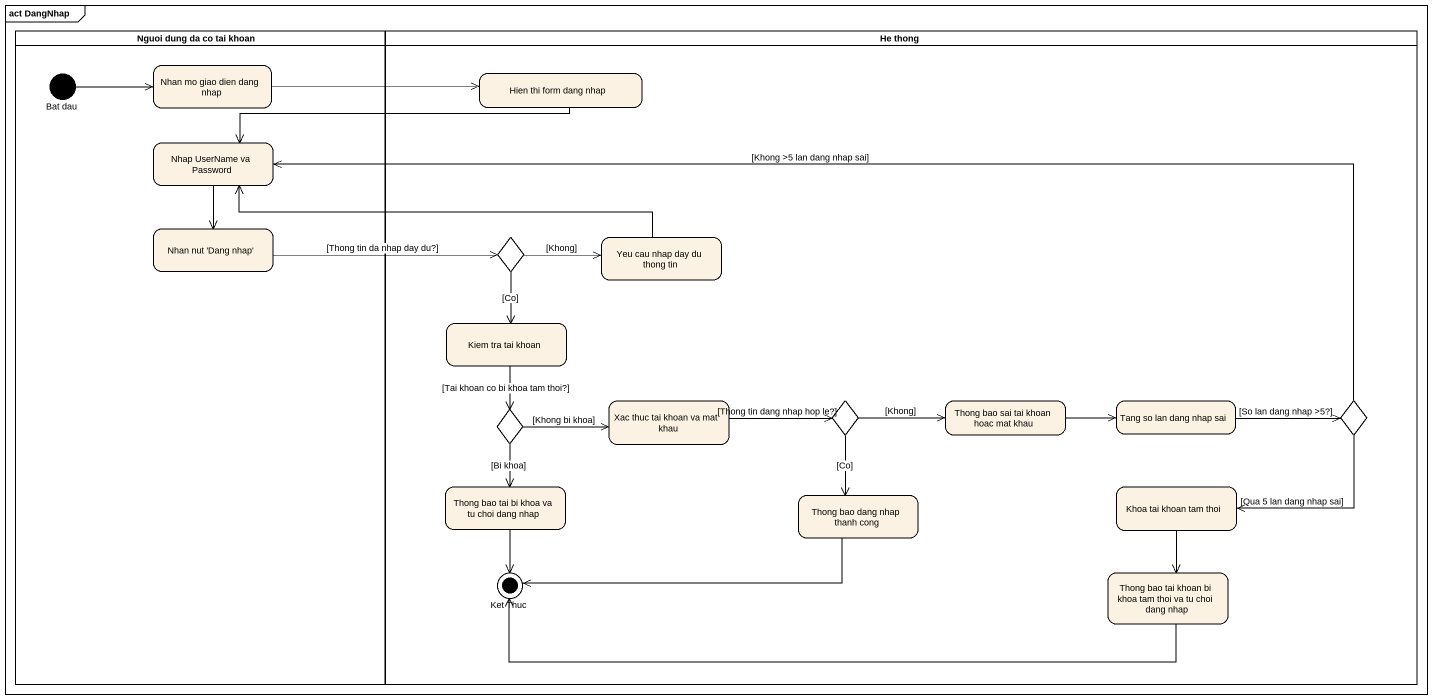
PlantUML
@startuml
mainframe act DangNhap
hide empty description
state "Nguoi dung da co tai khoan" as Nguoi_dung_da_co_tai_khoan <<partition>> {
  state "Bat dau" as Bat_dau <<start>>
  state "Nhan mo giao dien dang nhap" as Nhan_mo_giao_dien_dang_nhap
  state "Nhap UserName va Password" as Nhap_UserName_va_Password
  state "Nhan nut 'Dang nhap'" as Nhan_nut_Dang_nhap
}
state "He thong" as He_thong <<partition>> {
  state "Hien thi form dang nhap" as Hien_thi_form_dang_nhap
  state choice1 <<choice>>
  state "Yeu cau nhap day du thong tin" as Yeu_cau_nhap_day_du_thong
  state "Kiem tra tai khoan" as Kiem_tra_tai_khoan
  state choice2 <<choice>>
  state "Xac thuc tai khoan va mat khau" as Xac_thuc_tai_khoan_va_mat
  state choice3 <<choice>>
  state "Thong bao sai tai khoan hoac mat khau" as Thong_bao_sai_tai_khoan
  state "Tang so lan dang nhap sai" as Tang_so_lan_dang_nhap_sai
  state choice4 <<choice>>
  state "Thong bao tai bi khoa va tu choi dang nhap" as Thong_bao_tai_bi_khoa_va_tu
  state "Thong bao dang nhap thanh cong" as Thong_bao_dang_nhap_thanh
  state "Khoa tai khoan tam thoi" as Khoa_tai_khoan_tam_thoi
  state "Ket Thuc" as Ket_Thuc <<end>>
  state "Thong bao tai khoan bi khoa tam thoi va tu choi dang nhap" as Thong_bao_tai_khoan_bi_khoa
}
Bat_dau -right-> Nhan_mo_giao_dien_dang_nhap
Nhan_mo_giao_dien_dang_nhap -right-> Hien_thi_form_dang_nhap
Hien_thi_form_dang_nhap -left-> Nhap_UserName_va_Password
Nhap_UserName_va_Password --> Nhan_nut_Dang_nhap
Nhan_nut_Dang_nhap -right-> choice1 : [Thong tin da nhap day du?]
choice1 -right-> Yeu_cau_nhap_day_du_thong : [Khong]
choice1 --> Kiem_tra_tai_khoan : [Co]
Yeu_cau_nhap_day_du_thong -left-> Nhap_UserName_va_Password
Kiem_tra_tai_khoan --> choice2 : [Tai khoan co bi khoa tam thoi?]
choice2 -right-> Xac_thuc_tai_khoan_va_mat : [Khong bi khoa]
choice2 --> Thong_bao_tai_bi_khoa_va_tu : [Bi khoa]
Xac_thuc_tai_khoan_va_mat -right-> choice3 : [Thong tin dang nhap hop le?]
choice3 -right-> Thong_bao_sai_tai_khoan : [Khong]
choice3 --> Thong_bao_dang_nhap_thanh : [Co]
Thong_bao_sai_tai_khoan -right-> Tang_so_lan_dang_nhap_sai
Tang_so_lan_dang_nhap_sai -right-> choice4 : [So lan dang nhap >5?]
choice4 -left-> Nhap_UserName_va_Password : [Khong >5 lan dang nhap sai]
choice4 -left-> Khoa_tai_khoan_tam_thoi : [Qua 5 lan dang nhap sai]
Thong_bao_tai_bi_khoa_va_tu --> Ket_Thuc
Thong_bao_dang_nhap_thanh -left-> Ket_Thuc
Khoa_tai_khoan_tam_thoi --> Thong_bao_tai_khoan_bi_khoa
Thong_bao_tai_khoan_bi_khoa -left-> Ket_Thuc
@enduml
